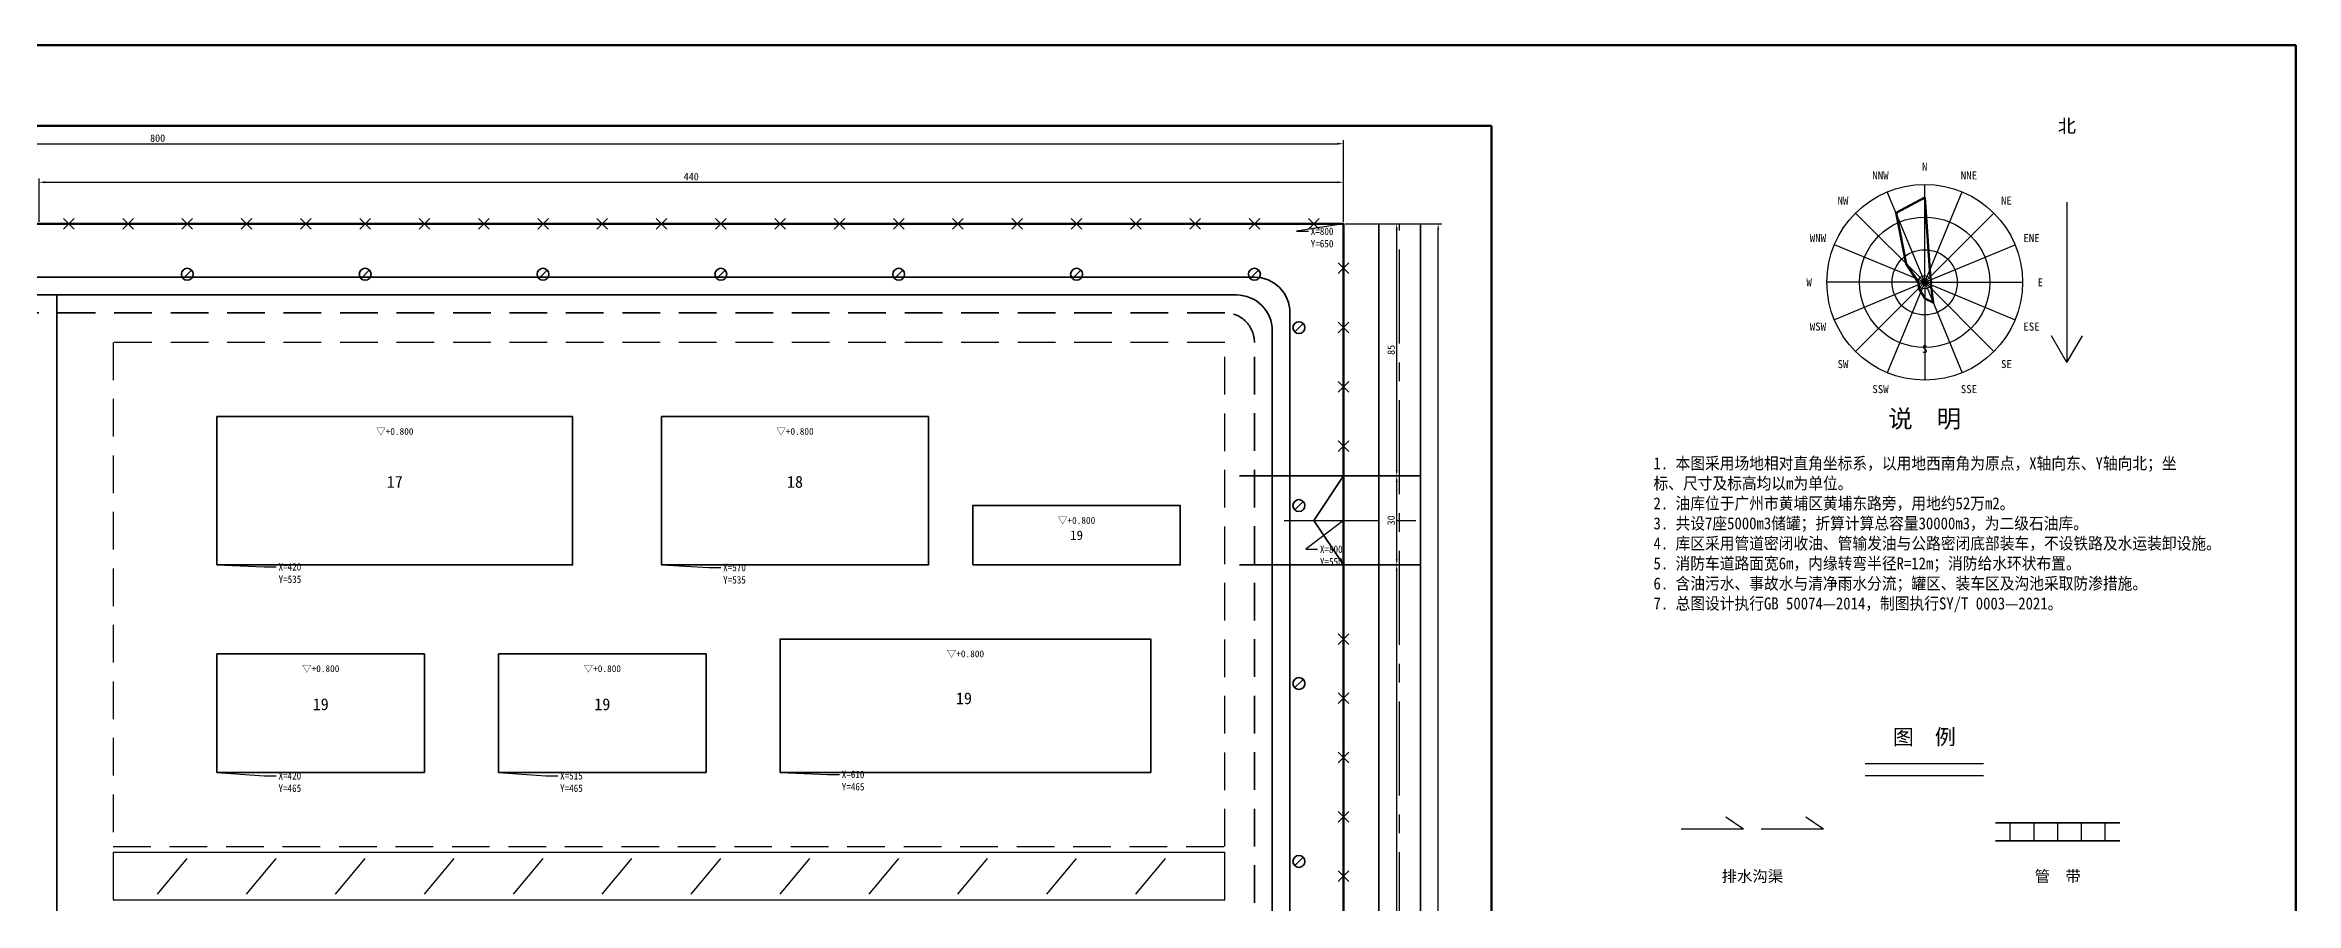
# Model space of a CAD drawing. Header units: millimetres. Extents: x -100 to 1121, y -82 to 755.
# Drawn here: x 362 to 1121, y 466 to 755 of the extents above; entities that cross this region are included whole.
import ezdxf
from ezdxf import colors
from ezdxf.entities.mleader import LeaderData, LeaderLine
from ezdxf.enums import TextEntityAlignment as Align
from ezdxf.math import Vec2, Vec3

# ---------------------------------------------------------------- set-up
doc = ezdxf.new("R2010")
doc.units = ezdxf.units.MM
doc.linetypes.add('CENTER', pattern=[50.8, 31.75, -6.35, 6.35, -6.35])
doc.linetypes.add('DASHED', pattern=[19.05, 12.7, -6.35])
for name, color, linetype, lineweight in [('01-用地红线', 7, 'Continuous', 70), ('02-围墙', 7, 'Continuous', 50), ('03-道路', 7, 'Continuous', 35), ('06-建构筑物', 7, 'Continuous', 35), ('07-管带', 7, 'Continuous', 35), ('08-消防管网', 7, 'DASHED', 35), ('09-排水沟', 7, 'DASHED', 25), ('10-文字', 7, 'Continuous', 25), ('11-尺寸', 7, 'Continuous', 25), ('12-风向图', 7, 'Continuous', 25), ('13-中心线', 7, 'CENTER', 25), ('13-图框', 7, 'Continuous', 50), ('14-分区界线', 7, 'DASHED', 25), ('15-消防设施', 7, 'Continuous', 35), ('16-绿化', 7, 'Continuous', 25), ('20-坐标标注', 7, 'Continuous', 18)]:
    doc.layers.add(name, color=color, linetype=linetype, lineweight=lineweight)
doc.styles.add('QVTU-宋体', font='', dxfattribs={"width": 0.9})
doc.styles.add('QVTU-黑体', font='simhei.ttf', dxfattribs={"width": 0.95})
doc.styles.get("Standard").update_dxf_attribs({"font": ''})
doc.styles.get('QVTU-宋体').set_extended_font_data('SimSun')
doc.styles.get('Standard').set_extended_font_data('SimSun')
doc.dimstyles.new('ISO-25', dxfattribs={"dimtxt": 2.5, "dimasz": 2.5, "dimexe": 1.25, "dimexo": 0.625, "dimtad": 1, "dimtxsty": 'Standard', "dimcen": 2.5, "dimadec": 0, "dimazin": 0, "dimtfac": 1, "dimtmove": 0, "dimatfit": 3, "dimfxl": 1, "dimarcsym": 0})

# ---------------------------------------------------------------- blocks, each defined once
blk = doc.blocks.new('_None')
blk = doc.blocks.new('*D17')
at = {"layer": '11-尺寸', "color": 0, "lineweight": -2, "transparency": 16777216}
for p, q in [((360, 695.62), (360, 710.25)), ((362, 709), (798, 709)), ((800, 695.62), (800, 710.25))]:
    blk.add_line(p, q, dxfattribs=at)
at = {"layer": '11-尺寸', "color": 0, "transparency": 16777216}
for points in [[(362, 709.33), (362, 708.67), (360, 709)], [(798, 709.33), (798, 708.67), (800, 709)]]:
    blk.add_solid(points, dxfattribs=at)
at = {"layer": 'Defpoints', "color": 0, "transparency": 16777216}
for p in [(800, 709), (360, 695), (800, 695)]:
    blk.add_point(p, dxfattribs=at)
at = {"layer": '11-尺寸', "color": 0, "transparency": 16777216, "insert": (580, 710.88), "char_height": 2.5, "attachment_point": 5}
blk.add_mtext('440', dxfattribs=at)
blk = doc.blocks.new('*D18')
at = {"layer": '11-尺寸', "color": 0, "lineweight": -2, "transparency": 16777216}
for p, q in [((0, 695.62), (0, 723.25)), ((2, 722), (798, 722)), ((800, 695.62), (800, 723.25))]:
    blk.add_line(p, q, dxfattribs=at)
at = {"layer": '11-尺寸', "color": 0, "transparency": 16777216}
for points in [[(2, 722.33), (2, 721.67), (0, 722)], [(798, 722.33), (798, 721.67), (800, 722)]]:
    blk.add_solid(points, dxfattribs=at)
at = {"layer": 'Defpoints', "color": 0, "transparency": 16777216}
for p in [(800, 722), (0, 695), (800, 695)]:
    blk.add_point(p, dxfattribs=at)
at = {"layer": '11-尺寸', "color": 0, "transparency": 16777216, "insert": (400, 723.88), "char_height": 2.5, "attachment_point": 5}
blk.add_mtext('800', dxfattribs=at)
blk = doc.blocks.new('*D20')
at = {"layer": '11-尺寸', "color": 0, "lineweight": -2, "transparency": 16777216}
for p, q in [((800.62, 580), (819.25, 580)), ((818, 47), (818, 578)), ((800.62, 45), (819.25, 45))]:
    blk.add_line(p, q, dxfattribs=at)
at = {"layer": '11-尺寸', "color": 0, "transparency": 16777216}
for points in [[(817.67, 578), (818.33, 578), (818, 580)], [(817.67, 47), (818.33, 47), (818, 45)]]:
    blk.add_solid(points, dxfattribs=at)
at = {"layer": 'Defpoints', "color": 0, "transparency": 16777216}
for p in [(800, 580), (818, 580), (800, 45)]:
    blk.add_point(p, dxfattribs=at)
at = {"layer": '11-尺寸', "color": 0, "transparency": 16777216, "insert": (816.12, 312.5), "char_height": 2.5, "attachment_point": 5, "rotation": 90}
blk.add_mtext('535', dxfattribs=at)
blk = doc.blocks.new('*D21')
at = {"layer": '11-尺寸', "color": 0, "lineweight": -2, "transparency": 16777216}
for p, q in [((800.62, 610), (819.25, 610)), ((818, 582), (818, 608)), ((800.62, 580), (819.25, 580))]:
    blk.add_line(p, q, dxfattribs=at)
at = {"layer": '11-尺寸', "color": 0, "transparency": 16777216}
for points in [[(817.67, 608), (818.33, 608), (818, 610)], [(817.67, 582), (818.33, 582), (818, 580)]]:
    blk.add_solid(points, dxfattribs=at)
at = {"layer": 'Defpoints', "color": 0, "transparency": 16777216}
for p in [(800, 610), (818, 610), (800, 580)]:
    blk.add_point(p, dxfattribs=at)
at = {"layer": '11-尺寸', "color": 0, "transparency": 16777216, "insert": (816.12, 595), "char_height": 2.5, "attachment_point": 5, "rotation": 90}
blk.add_mtext('30', dxfattribs=at)
blk = doc.blocks.new('*D22')
at = {"layer": '11-尺寸', "color": 0, "lineweight": -2, "transparency": 16777216}
for p, q in [((800.62, 695), (819.25, 695)), ((818, 612), (818, 693)), ((800.62, 610), (819.25, 610))]:
    blk.add_line(p, q, dxfattribs=at)
at = {"layer": '11-尺寸', "color": 0, "transparency": 16777216}
for points in [[(817.67, 693), (818.33, 693), (818, 695)], [(817.67, 612), (818.33, 612), (818, 610)]]:
    blk.add_solid(points, dxfattribs=at)
at = {"layer": 'Defpoints', "color": 0, "transparency": 16777216}
for p in [(800, 695), (818, 695), (800, 610)]:
    blk.add_point(p, dxfattribs=at)
at = {"layer": '11-尺寸', "color": 0, "transparency": 16777216, "insert": (816.12, 652.5), "char_height": 2.5, "attachment_point": 5, "rotation": 90}
blk.add_mtext('85', dxfattribs=at)
blk = doc.blocks.new('*D23')
at = {"layer": '11-尺寸', "color": 0, "lineweight": -2, "transparency": 16777216}
for p, q in [((800.62, 695), (833.25, 695)), ((832, 47), (832, 693)), ((800.62, 45), (833.25, 45))]:
    blk.add_line(p, q, dxfattribs=at)
at = {"layer": '11-尺寸', "color": 0, "transparency": 16777216}
for points in [[(831.67, 693), (832.33, 693), (832, 695)], [(831.67, 47), (832.33, 47), (832, 45)]]:
    blk.add_solid(points, dxfattribs=at)
at = {"layer": 'Defpoints', "color": 0, "transparency": 16777216}
for p in [(800, 695), (832, 695), (800, 45)]:
    blk.add_point(p, dxfattribs=at)
at = {"layer": '11-尺寸', "color": 0, "transparency": 16777216, "insert": (830.12, 370), "char_height": 2.5, "attachment_point": 5, "rotation": 90}
blk.add_mtext('650', dxfattribs=at)

msp = doc.modelspace()

# ---------------------------------------------------------------- linework, layer by layer
at = {"layer": '01-用地红线'}
msp.add_lwpolyline([(0, 45), (800, 45), (800, 695), (0, 695)], close=True, dxfattribs=at)
at = {"layer": '02-围墙', "linetype": 'Continuous', "lineweight": 50}
for p, q in [((800, 695), (0, 695)), ((800, 610), (800, 695)), ((800, 45), (800, 580))]:
    msp.add_line(p, q, dxfattribs=at)
at = {"layer": '02-围墙', "linetype": 'Continuous', "lineweight": 25}
for p, q in [((368.2, 693.2), (371.8, 696.8)), ((368.2, 696.8), (371.8, 693.2)), ((388.2, 693.2), (391.8, 696.8)), ((388.2, 696.8), (391.8, 693.2)), ((408.2, 693.2), (411.8, 696.8)), ((408.2, 696.8), (411.8, 693.2)), ((428.2, 693.2), (431.8, 696.8)), ((428.2, 696.8), (431.8, 693.2)), ((448.2, 693.2), (451.8, 696.8)), ((448.2, 696.8), (451.8, 693.2)), ((468.2, 693.2), (471.8, 696.8)), ((468.2, 696.8), (471.8, 693.2)), ((488.2, 693.2), (491.8, 696.8)), ((488.2, 696.8), (491.8, 693.2)), ((508.2, 693.2), (511.8, 696.8)), ((508.2, 696.8), (511.8, 693.2)), ((528.2, 693.2), (531.8, 696.8)), ((528.2, 696.8), (531.8, 693.2)), ((548.2, 693.2), (551.8, 696.8)), ((548.2, 696.8), (551.8, 693.2)), ((568.2, 693.2), (571.8, 696.8)), ((568.2, 696.8), (571.8, 693.2)), ((588.2, 693.2), (591.8, 696.8)), ((588.2, 696.8), (591.8, 693.2)), ((608.2, 693.2), (611.8, 696.8)), ((608.2, 696.8), (611.8, 693.2)), ((628.2, 693.2), (631.8, 696.8)), ((628.2, 696.8), (631.8, 693.2)), ((648.2, 693.2), (651.8, 696.8)), ((648.2, 696.8), (651.8, 693.2)), ((668.2, 693.2), (671.8, 696.8)), ((668.2, 696.8), (671.8, 693.2)), ((688.2, 693.2), (691.8, 696.8)), ((688.2, 696.8), (691.8, 693.2)), ((708.2, 693.2), (711.8, 696.8)), ((708.2, 696.8), (711.8, 693.2)), ((728.2, 693.2), (731.8, 696.8)), ((728.2, 696.8), (731.8, 693.2)), ((748.2, 693.2), (751.8, 696.8)), ((748.2, 696.8), (751.8, 693.2)), ((768.2, 693.2), (771.8, 696.8)), ((768.2, 696.8), (771.8, 693.2)), ((788.2, 693.2), (791.8, 696.8)), ((788.2, 696.8), (791.8, 693.2)), ((798.2, 678.2), (801.8, 681.8)), ((798.2, 681.8), (801.8, 678.2)), ((798.2, 658.2), (801.8, 661.8)), ((798.2, 661.8), (801.8, 658.2)), ((798.2, 638.2), (801.8, 641.8)), ((798.2, 641.8), (801.8, 638.2)), ((798.2, 618.2), (801.8, 621.8)), ((798.2, 621.8), (801.8, 618.2)), ((798.2, 553.2), (801.8, 556.8)), ((798.2, 556.8), (801.8, 553.2)), ((798.2, 533.2), (801.8, 536.8)), ((798.2, 536.8), (801.8, 533.2)), ((798.2, 513.2), (801.8, 516.8)), ((798.2, 516.8), (801.8, 513.2)), ((798.2, 493.2), (801.8, 496.8)), ((798.2, 496.8), (801.8, 493.2)), ((798.2, 473.2), (801.8, 476.8)), ((798.2, 476.8), (801.8, 473.2))]:
    msp.add_line(p, q, dxfattribs=at)
at = {"layer": '02-围墙', "linetype": 'Continuous', "lineweight": 35}
for p in [(800, 610), (800, 580)]:
    msp.add_line(p, (790, 595), dxfattribs=at)
at = {"layer": '03-道路'}
for p, q in [((812, 45), (812, 695)), ((826, 45), (826, 695)), ((366, 69), (366, 671)), ((765, 610), (826, 610)), ((765, 580), (826, 580))]:
    msp.add_line(p, q, dxfattribs=at)
for points in [[(18, 75, 0.4142136), (30, 63), (770, 63, 0.4142136), (782, 75), (782, 665, 0.4142136), (770, 677), (30, 677, 0.4142136), (18, 665)], [(24, 81, 0.4142136), (36, 69), (764, 69, 0.4142136), (776, 81), (776, 659, 0.4142136), (764, 671), (36, 671, 0.4142136), (24, 659)]]:
    msp.add_lwpolyline(points, format="xyb", close=True, dxfattribs=at)
at = {"layer": '06-建构筑物'}
for points in [[(420, 580), (540, 580), (540, 630), (420, 630)], [(570, 580), (660, 580), (660, 630), (570, 630)], [(675, 580), (745, 580), (745, 600), (675, 600)], [(610, 510), (735, 510), (735, 555), (610, 555)], [(420, 510), (490, 510), (490, 550), (420, 550)], [(515, 510), (585, 510), (585, 550), (515, 550)]]:
    msp.add_lwpolyline(points, close=True, dxfattribs=at)
at = {"layer": '07-管带', "lineweight": 35}
for p, q in [((1020, 493), (1062, 493)), ((1020, 487), (1062, 487))]:
    msp.add_line(p, q, dxfattribs=at)
at = {"layer": '07-管带', "lineweight": 25}
for p, q in [((1025, 487), (1025, 493)), ((1033, 487), (1033, 493)), ((1041, 487), (1041, 493)), ((1049, 487), (1049, 493)), ((1057, 487), (1057, 493))]:
    msp.add_line(p, q, dxfattribs=at)
at = {"layer": '08-消防管网'}
msp.add_lwpolyline([(30, 85, 0.4142136), (40, 75), (760, 75, 0.4142136), (770, 85), (770, 655, 0.4142136), (760, 665), (40, 665, 0.4142136), (30, 655)], format="xyb", close=True, dxfattribs=at)
at = {"layer": '09-排水沟', "linetype": 'Continuous', "lineweight": 25}
for p, q in [((929, 495), (935, 491)), ((956, 495), (962, 491)), ((914, 491), (935, 491)), ((941, 491), (962, 491))]:
    msp.add_line(p, q, dxfattribs=at)
at = {"layer": '10-文字'}
msp.add_line((1108.628, 755.276), (-100.372, 755.276), dxfattribs=at)
at = {"layer": '10-文字', "lineweight": 25}
for p, q in [((976, 513), (1016, 513)), ((976, 509), (1016, 509))]:
    msp.add_line(p, q, dxfattribs=at)
at = {"layer": '12-风向图'}
for p, q in [((996.128, 675.276), (996.128, 708.276)), ((996.128, 675.276), (983.5, 705.764)), ((996.128, 675.276), (1008.757, 705.764)), ((1044.128, 702.276), (1044.128, 648.276)), ((996.128, 675.276), (972.794, 698.61)), ((996.128, 675.276), (1019.463, 698.61)), ((996.128, 675.276), (965.64, 687.904)), ((996.128, 675.276), (1026.617, 687.904)), ((996.128, 675.276), (963.128, 675.276)), ((996.128, 675.276), (965.64, 662.647)), ((996.128, 675.276), (972.794, 651.941)), ((996.128, 675.276), (983.5, 644.788)), ((996.128, 675.276), (996.128, 642.276)), ((996.128, 675.276), (1008.757, 644.788)), ((996.128, 675.276), (1019.463, 651.941)), ((996.128, 675.276), (1026.617, 662.647)), ((996.128, 675.276), (1029.128, 675.276)), ((1044.128, 648.276), (1038.878, 657.276)), ((1044.128, 648.276), (1049.378, 657.276))]:
    msp.add_line(p, q, dxfattribs=at)
at = {"layer": '12-风向图', "lineweight": 50}
for p, q in [((986.447, 698.65), (996.128, 703.876)), ((989.906, 681.498), (986.447, 698.65)), ((996.128, 703.876), (997.812, 679.341)), ((993.08, 676.539), (989.906, 681.498)), ((993.928, 675.276), (993.08, 676.539)), ((997.812, 679.341), (998.073, 677.22)), ((998.073, 677.22), (998.161, 676.118)), ((998.161, 676.118), (998.328, 675.276)), ((994.096, 674.434), (993.928, 675.276)), ((994.184, 673.331), (994.096, 674.434)), ((994.866, 672.227), (994.184, 673.331)), ((996.128, 669.776), (994.866, 672.227)), ((998.949, 668.467), (996.128, 669.776)), ((998.328, 675.276), (998.161, 674.434)), ((998.161, 674.434), (998.462, 672.942)), ((998.462, 672.942), (998.949, 668.467))]:
    msp.add_line(p, q, dxfattribs=at)
at = {"layer": '12-风向图'}
for radius in [33, 22, 11, 2.25]:
    msp.add_circle((996.128, 675.276), radius, dxfattribs=at)
at = {"layer": '13-中心线'}
for p, q in [((819, 45), (819, 695)), ((780, 595), (826, 595))]:
    msp.add_line(p, q, dxfattribs=at)
at = {"layer": '13-图框', "lineweight": 70}
for p, q in [((1121.379, 755.276), (-100.372, 755.276)), ((1121.379, -81.724), (1121.379, 755.276))]:
    msp.add_line(p, q, dxfattribs=at)
at = {"layer": '13-图框', "linetype": 'Continuous', "lineweight": 50}
for p, q in [((850, 728), (-40, 728)), ((850, 5), (850, 728))]:
    msp.add_line(p, q, dxfattribs=at)
at = {"layer": '14-分区界线'}
msp.add_lwpolyline([(385, 485), (760, 485), (760, 655), (385, 655)], close=True, dxfattribs=at)
at = {"layer": '15-消防设施', "linetype": 'Continuous', "lineweight": 35}
for p, q in [((408.6, 676.6), (411.4, 679.4)), ((468.6, 676.6), (471.4, 679.4)), ((528.6, 676.6), (531.4, 679.4)), ((588.6, 676.6), (591.4, 679.4)), ((648.6, 676.6), (651.4, 679.4)), ((708.6, 676.6), (711.4, 679.4)), ((768.6, 676.6), (771.4, 679.4)), ((783.6, 658.6), (786.4, 661.4)), ((783.6, 598.6), (786.4, 601.4)), ((783.6, 538.6), (786.4, 541.4)), ((783.6, 478.6), (786.4, 481.4))]:
    msp.add_line(p, q, dxfattribs=at)
at = {"layer": '15-消防设施', "lineweight": 35}
for centre in [(410, 678), (470, 678), (530, 678), (590, 678), (650, 678), (710, 678), (770, 678), (785, 660), (785, 600), (785, 540), (785, 480)]:
    msp.add_circle(centre, 2, dxfattribs=at)
at = {"layer": '16-绿化'}
for p, q in [((400, 469), (410, 481)), ((430, 469), (440, 481)), ((460, 469), (470, 481)), ((490, 469), (500, 481)), ((520, 469), (530, 481)), ((550, 469), (560, 481)), ((580, 469), (590, 481)), ((610, 469), (620, 481)), ((640, 469), (650, 481)), ((670, 469), (680, 481)), ((700, 469), (710, 481)), ((730, 469), (740, 481))]:
    msp.add_line(p, q, dxfattribs=at)
msp.add_lwpolyline([(385, 467), (760, 467), (760, 483), (385, 483)], close=True, dxfattribs=at)

# ---------------------------------------------------------------- texts
at = {"layer": '10-文字'}
for s, height, style, p in [('北', 4.5, 'QVTU-宋体', (1044.1, 728)), ('说  明', 6, 'QVTU-黑体', (996.128, 629.276)), ('▽+0.800', 2.3, 'QVTU-宋体', (480, 625)), ('▽+0.800', 2.3, 'QVTU-宋体', (615, 625)), ('17', 4, 'QVTU-宋体', (480, 608)), ('18', 4, 'QVTU-宋体', (615, 608)), ('▽+0.800', 2.3, 'QVTU-宋体', (710, 595)), ('19', 3.2, 'QVTU-宋体', (710, 590)), ('▽+0.800', 2.3, 'QVTU-宋体', (672.5, 550)), ('▽+0.800', 2.3, 'QVTU-宋体', (455, 545)), ('▽+0.800', 2.3, 'QVTU-宋体', (550, 545)), ('19', 4, 'QVTU-宋体', (455, 533)), ('19', 4, 'QVTU-宋体', (550, 533)), ('19', 4, 'QVTU-宋体', (672, 535)), ('图  例', 5.2, 'QVTU-黑体', (996, 522)), ('排水沟渠', 3.8, 'QVTU-宋体', (938, 475)), ('管  带', 3.8, 'QVTU-宋体', (1041, 475))]:
    msp.add_text(s, height=height, dxfattribs=dict(at, style=style)).set_placement(p, align=Align.MIDDLE_CENTER)
at = {"layer": '10-文字', "insert": (904.628, 616.276), "char_height": 4.05, "width": 183, "attachment_point": 1, "style": 'QVTU-宋体'}
msp.add_mtext('1. 本图采用场地相对直角坐标系，以用地西南角为原点，X轴向东、Y轴向北；坐标、尺寸及标高均以m为单位。\\P2. 油库位于广州市黄埔区黄埔东路旁，用地约52万m2。\\P3. 共设7座5000m3储罐；折算计算总容量30000m3，为二级石油库。\\P4. 库区采用管道密闭收油、管输发油与公路密闭底部装车，不设铁路及水运装卸设施。\\P5. 消防车道路面宽6m，内缘转弯半径R=12m；消防给水环状布置。\\P6. 含油污水、事故水与清净雨水分流；罐区、装车区及沟池采取防渗措施。\\P7. 总图设计执行GB 50074—2014，制图执行SY/T 0003—2021。', dxfattribs=at)
at = {"layer": '12-风向图', "style": 'QVTU-宋体'}
for s, p in [('N', (996.128, 714.276)), ('NNW', (981.204, 711.307)), ('NNE', (1011.053, 711.307)), ('NW', (968.551, 702.853)), ('NE', (1023.706, 702.853)), ('WNW', (960.097, 690.2)), ('ENE', (1032.16, 690.2)), ('W', (957.128, 675.276)), ('E', (1035.128, 675.276)), ('WSW', (960.097, 660.351)), ('ESE', (1032.16, 660.351)), ('S', (996.128, 652.776)), ('SW', (968.551, 647.699)), ('SE', (1023.706, 647.699)), ('SSW', (981.204, 639.245)), ('SSE', (1011.053, 639.245))]:
    msp.add_text(s, height=2.7, dxfattribs=at).set_placement(p, align=Align.MIDDLE_CENTER)

# ---------------------------------------------------------------- dimensions: what is measured, and where the dimension line sits
at = {"layer": '11-尺寸'}
for p1, p2, distance, picture, middle in [((0, 695), (800, 695), 27, '*D18', (400, 723.875)), ((360, 695), (800, 695), 14, '*D17', (580, 710.875)), ((800, 610), (800, 695), -18, '*D22', (816.125, 652.5)), ((800, 45), (800, 695), -32, '*D23', (830.125, 370)), ((800, 580), (800, 610), -18, '*D21', (816.125, 595)), ((800, 45), (800, 580), -18, '*D20', (816.125, 312.5))]:
    dim = msp.add_aligned_dim(p1=p1, p2=p2, distance=distance, dimstyle='ISO-25', override={"dimtxt": 2.5, "dimasz": 2}, dxfattribs=at)
    dim.commit()
    dim.dimension.update_dxf_attribs({"geometry": picture, "text_midpoint": middle})

# ---------------------------------------------------------------- leaders
at = {"layer": '20-坐标标注'}
ml = msp.add_multileader_mtext('Standard', dxfattribs=at)
ml.set_content('X=800\\PY=650', color=256, style='QVTU-宋体')
ml.set_leader_properties()
ml.set_arrow_properties(name='NONE')
ml.build(insert=Vec2(0, 0))
ml.multileader.update_dxf_attribs({"dogleg_length": 4, "arrow_head_size": 0})
ctx = ml.context
ctx.base_point, ctx.char_height, ctx.arrow_head_size, ctx.landing_gap_size = Vec3(788.201, 692.472), 2.5, 0, 0.8
notes = []
notes.append((ctx, [(0, (1, 1, 0), (784.201, 692.472), (1, 0), 4, [(0, [(800, 695)], 0, [])])]))
ctx.mtext.insert, ctx.mtext.flow_direction = Vec3(789.001, 693.722), 5
ml = msp.add_multileader_mtext('Standard', dxfattribs=at)
ml.set_content('X=800\\PY=550', color=256, style='QVTU-宋体')
ml.set_leader_properties()
ml.set_arrow_properties(name='NONE')
ml.build(insert=Vec2(0, 0))
ml.multileader.update_dxf_attribs({"dogleg_length": 4, "arrow_head_size": 0})
ctx = ml.context
ctx.base_point, ctx.char_height, ctx.arrow_head_size, ctx.landing_gap_size = Vec3(791.302, 585.265), 2.5, 0, 0.8
notes.append((ctx, [(0, (1, 1, 0), (787.302, 585.265), (1, 0), 4, [(0, [(800, 595)], 0, [])])]))
ctx.mtext.insert, ctx.mtext.flow_direction = Vec3(792.102, 586.515), 5
ml = msp.add_multileader_mtext('Standard', dxfattribs=at)
ml.set_content('X=420\\PY=535', color=256, style='QVTU-宋体')
ml.set_leader_properties()
ml.set_arrow_properties(name='NONE')
ml.build(insert=Vec2(0, 0))
ml.multileader.update_dxf_attribs({"dogleg_length": 4, "arrow_head_size": 0})
ctx = ml.context
ctx.base_point, ctx.char_height, ctx.arrow_head_size, ctx.landing_gap_size = Vec3(439.986, 579.334), 2.5, 0, 0.8
notes.append((ctx, [(0, (1, 1, 0), (435.986, 579.334), (1, 0), 4, [(0, [(420, 580)], 0, [])])]))
ctx.mtext.insert, ctx.mtext.flow_direction = Vec3(440.786, 580.584), 5
ml = msp.add_multileader_mtext('Standard', dxfattribs=at)
ml.set_content('X=570\\PY=535', color=256, style='QVTU-宋体')
ml.set_leader_properties()
ml.set_arrow_properties(name='NONE')
ml.build(insert=Vec2(0, 0))
ml.multileader.update_dxf_attribs({"dogleg_length": 4, "arrow_head_size": 0})
ctx = ml.context
ctx.base_point, ctx.char_height, ctx.arrow_head_size, ctx.landing_gap_size = Vec3(589.975, 579.112), 2.5, 0, 0.8
notes.append((ctx, [(0, (1, 1, 0), (585.975, 579.112), (1, 0), 4, [(0, [(570, 580)], 0, [])])]))
ctx.mtext.insert, ctx.mtext.flow_direction = Vec3(590.775, 580.362), 5
ml = msp.add_multileader_mtext('Standard', dxfattribs=at)
ml.set_content('X=420\\PY=465', color=256, style='QVTU-宋体')
ml.set_leader_properties()
ml.set_arrow_properties(name='NONE')
ml.build(insert=Vec2(0, 0))
ml.multileader.update_dxf_attribs({"dogleg_length": 4, "arrow_head_size": 0})
ctx = ml.context
ctx.base_point, ctx.char_height, ctx.arrow_head_size, ctx.landing_gap_size = Vec3(439.959, 508.86), 2.5, 0, 0.8
notes.append((ctx, [(0, (1, 1, 0), (435.959, 508.86), (1, 0), 4, [(0, [(420, 510)], 0, [])])]))
ctx.mtext.insert, ctx.mtext.flow_direction = Vec3(440.759, 510.11), 5
ml = msp.add_multileader_mtext('Standard', dxfattribs=at)
ml.set_content('X=515\\PY=465', color=256, style='QVTU-宋体')
ml.set_leader_properties()
ml.set_arrow_properties(name='NONE')
ml.build(insert=Vec2(0, 0))
ml.multileader.update_dxf_attribs({"dogleg_length": 4, "arrow_head_size": 0})
ctx = ml.context
ctx.base_point, ctx.char_height, ctx.arrow_head_size, ctx.landing_gap_size = Vec3(534.959, 508.86), 2.5, 0, 0.8
notes.append((ctx, [(0, (1, 1, 0), (530.959, 508.86), (1, 0), 4, [(0, [(515, 510)], 0, [])])]))
ctx.mtext.insert, ctx.mtext.flow_direction = Vec3(535.759, 510.11), 5
ml = msp.add_multileader_mtext('Standard', dxfattribs=at)
ml.set_content('X=610\\PY=465', color=256, style='QVTU-宋体')
ml.set_leader_properties()
ml.set_arrow_properties(name='NONE')
ml.build(insert=Vec2(0, 0))
ml.multileader.update_dxf_attribs({"dogleg_length": 4, "arrow_head_size": 0})
ctx = ml.context
ctx.base_point, ctx.char_height, ctx.arrow_head_size, ctx.landing_gap_size = Vec3(629.987, 509.361), 2.5, 0, 0.8
notes.append((ctx, [(0, (1, 1, 0), (625.987, 509.361), (1, 0), 4, [(0, [(610, 510)], 0, [])])]))
ctx.mtext.insert, ctx.mtext.flow_direction = Vec3(630.787, 510.611), 5
for ctx, leaders in notes:
    for number, flags, end, landing, length, lines in leaders:
        leader = LeaderData()
        leader.index, (leader.has_last_leader_line, leader.has_dogleg_vector, leader.attachment_direction) = number, flags
        leader.last_leader_point, leader.dogleg_vector, leader.dogleg_length = Vec3(end), Vec3(landing), length
        for number, points, colour, breaks in lines:
            line = LeaderLine()
            line.index, line.vertices, line.color, line.breaks = number, Vec3.list(points), colors.encode_raw_color(colour), breaks
            leader.lines.append(line)
        ctx.leaders.append(leader)

doc.saveas('drawing.dxf')
